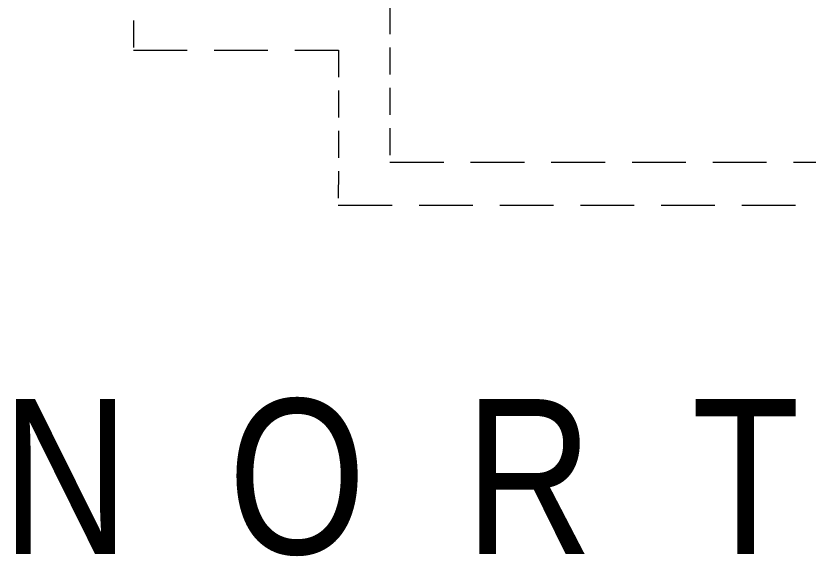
# Model space of a CAD drawing. Header units: inches. Extents: x 279 to 11006, y 233 to 7807.
# Drawn here: x 2492.8 to 2677, y 233.4 to 359 of the extents above; entities that cross this region are included whole.
import ezdxf

# ---------------------------------------------------------------- set-up
doc = ezdxf.new("R2010")
doc.units = ezdxf.units.IN
doc.header["$MEASUREMENT"] = 0
doc.linetypes.add('HIDDEN', pattern=[0.375, 0.25, -0.125])
doc.layers.add('FOUNDATION', color=7, linetype='HIDDEN', lineweight=20)
doc.layers.add('LLTEXT', color=7, linetype='Continuous')
doc.layers.add('NORTH_ELEVATION', color=7, linetype='Continuous')
doc.styles.add('ARCHENT', font='technical.ttf', dxfattribs={"height": 6})

msp = doc.modelspace()

# ---------------------------------------------------------------- linework, layer by layer
at = {"layer": 'FOUNDATION', "linetype": 'HIDDEN', "ltscale": 25}
for p, q in [((2520.16, 385.96), (2520.15, 350.96)), ((2579.78, 360.96), (2579.77, 324.96)), ((2567.79, 350.96), (2567.77, 314.96))]:
    msp.add_line(p, q, dxfattribs=at)
at = {"layer": 'NORTH_ELEVATION', "linetype": 'HIDDEN', "lineweight": 5, "ltscale": 50}
for p, q in [((2520.15, 350.96), (2567.79, 350.96)), ((2579.77, 324.96), (2765.06, 324.96)), ((2567.77, 314.96), (3054.67, 314.96))]:
    msp.add_line(p, q, dxfattribs=at)

# ---------------------------------------------------------------- texts
at = {"layer": 'LLTEXT', "color": 7, "linetype": 'Continuous', "ltscale": 0.5, "insert": (2861.91, 251.61), "char_height": 36, "attachment_point": 5, "style": 'ARCHENT'}
msp.add_mtext('N  O  R  T  H        E  L  E  V  A  T  I  O  N', dxfattribs=at)

doc.saveas('drawing.dxf')
